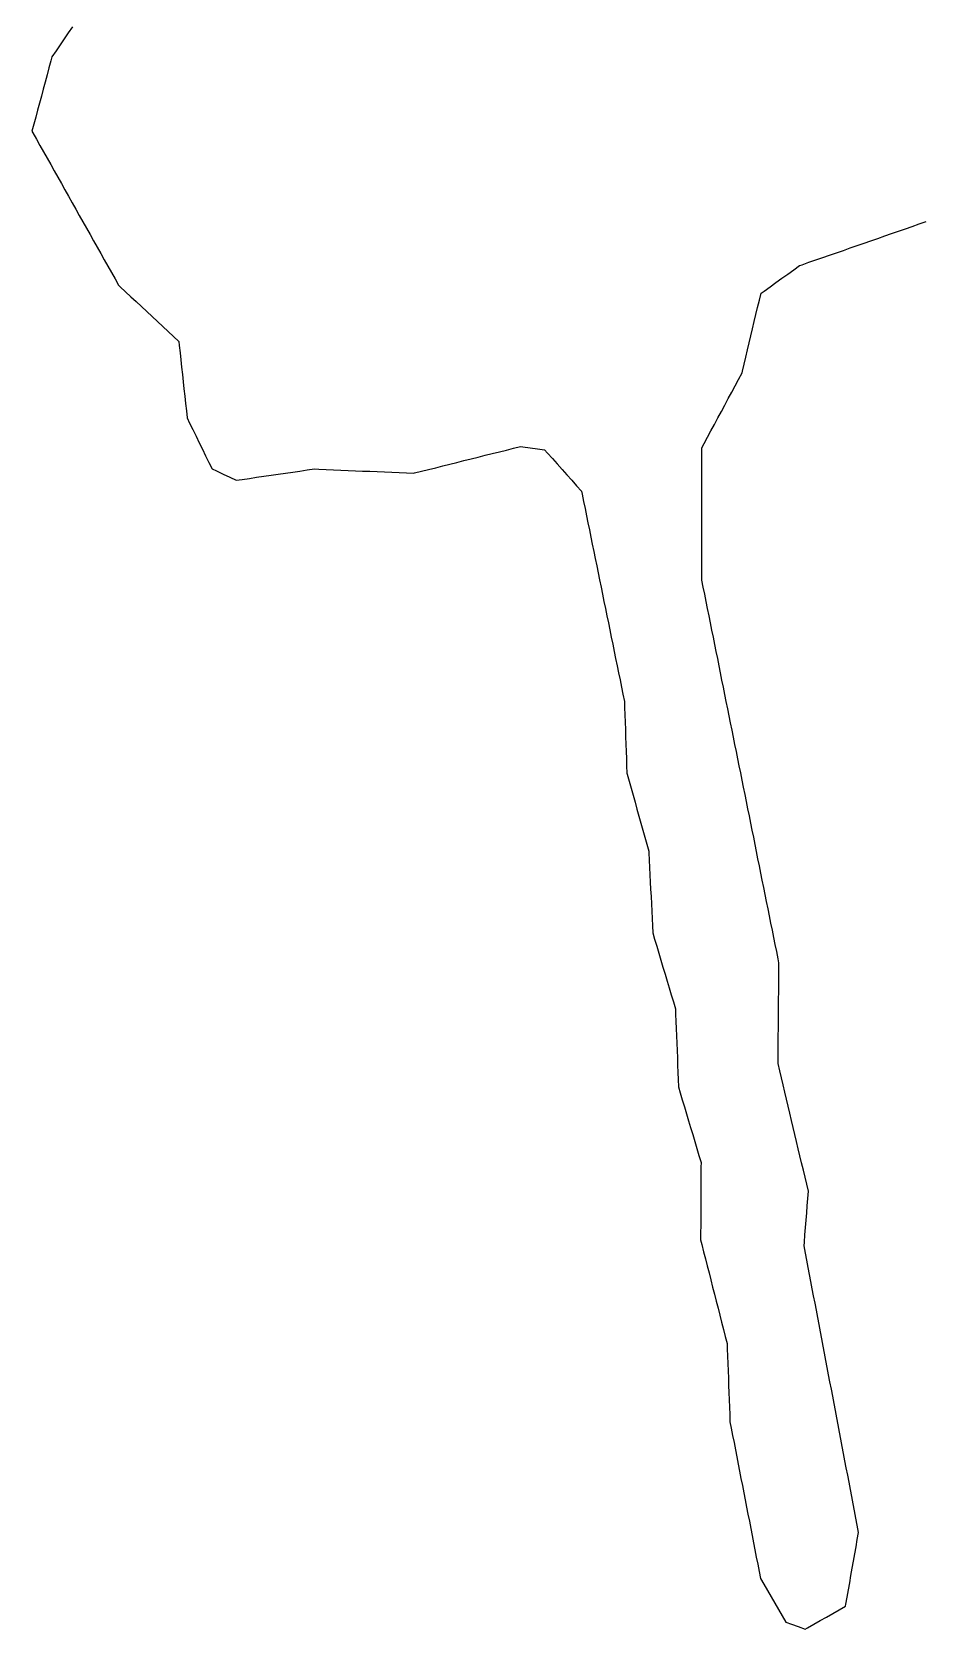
# Model space of a CAD drawing. Header units: millimetres. Extents: x 165 to 2352, y 1753 to 3323.
# Drawn here: x 860.4 to 982.5, y 1901.1 to 2120.2 of the extents above; entities that cross this region are included whole.
import ezdxf

# ---------------------------------------------------------------- set-up
doc = ezdxf.new("R2010")
doc.units = ezdxf.units.MM
doc.layers.add('ALL_ISLANDS', color=7, linetype='Continuous')
doc.layers.add('OUTLINE_ISLAND_01', color=7, linetype='Continuous')

msp = doc.modelspace()

# ---------------------------------------------------------------- linework, layer by layer
at = {"layer": 'ALL_ISLANDS'}
msp.add_lwpolyline([(865.9141, 2120.8963), (865.3513, 2120.0697), (864.7884, 2119.2432), (864.2256, 2118.4166), (863.6627, 2117.5901), (863.0999, 2116.7635), (862.9541, 2116.2199), (862.6952, 2115.254), (862.4363, 2114.2881), (862.1774, 2113.3222), (861.9184, 2112.3563), (861.6595, 2111.3904), (861.4006, 2110.4245), (861.1417, 2109.4586), (860.8827, 2108.4927), (860.6238, 2107.5268), (860.3649, 2106.5609), (860.4792, 2106.3578), (860.9696, 2105.4863), (861.46, 2104.6147), (861.9504, 2103.7432), (862.4407, 2102.8717), (862.9311, 2102.0002), (863.4215, 2101.1287), (863.9119, 2100.2572), (864.4023, 2099.3857), (864.8927, 2098.5142), (865.3831, 2097.6427), (865.8735, 2096.7712), (866.3638, 2095.8997), (866.8542, 2095.0282), (867.3446, 2094.1567), (867.835, 2093.2852), (868.3254, 2092.4137), (868.8158, 2091.5422), (869.3062, 2090.6707), (869.7965, 2089.7992), (870.2869, 2088.9277), (870.7773, 2088.0562), (871.2677, 2087.1846), (871.7581, 2086.3131), (872.2485, 2085.4416), (872.4615, 2085.2428), (873.1924, 2084.5604), (873.9234, 2083.878), (874.6544, 2083.1956), (875.3853, 2082.5131), (876.1163, 2081.8307), (876.8473, 2081.1483), (877.5782, 2080.4659), (878.3092, 2079.7835), (879.0402, 2079.1011), (879.7711, 2078.4187), (880.5021, 2077.7363), (880.5622, 2077.1832), (880.6702, 2076.1891), (880.7782, 2075.1949), (880.8861, 2074.2007), (880.9941, 2073.2066), (881.1021, 2072.2124), (881.2101, 2071.2183), (881.3181, 2070.2241), (881.4261, 2069.23), (881.5341, 2068.2358), (881.6421, 2067.2417), (881.9826, 2066.544), (882.4212, 2065.6453), (882.8598, 2064.7466), (883.2984, 2063.8479), (883.737, 2062.9493), (884.1756, 2062.0506), (884.6142, 2061.1519), (885.0528, 2060.2532), (885.6682, 2059.9662), (886.5745, 2059.5436), (887.4808, 2059.1209), (888.3871, 2058.6983), (889.1956, 2058.8152), (890.1854, 2058.9582), (891.1751, 2059.1013), (892.1648, 2059.2444), (893.1545, 2059.3875), (894.1442, 2059.5305), (895.1339, 2059.6736), (896.1236, 2059.8167), (897.1133, 2059.9598), (898.1031, 2060.1029), (899.0928, 2060.2459), (899.7101, 2060.2196), (900.7092, 2060.1771), (901.7083, 2060.1345), (902.7074, 2060.0919), (903.7065, 2060.0494), (904.7056, 2060.0068), (905.7047, 2059.9643), (906.7038, 2059.9217), (907.7029, 2059.8791), (908.702, 2059.8366), (909.7011, 2059.794), (910.7002, 2059.7514), (911.6993, 2059.7089), (912.6984, 2059.6663), (912.8122, 2059.6947), (913.7824, 2059.9369), (914.7526, 2060.1791), (915.7229, 2060.4213), (916.6931, 2060.6634), (917.6633, 2060.9056), (918.6336, 2061.1478), (919.6038, 2061.39), (920.574, 2061.6322), (921.5443, 2061.8743), (922.5145, 2062.1165), (923.4847, 2062.3587), (924.4549, 2062.6009), (925.4252, 2062.8431), (926.3954, 2063.0852), (927.3656, 2063.3274), (927.6825, 2063.2838), (928.6732, 2063.1473), (929.6638, 2063.0109), (930.6545, 2062.8745), (931.0547, 2062.4251), (931.7198, 2061.6783), (932.3849, 2060.9315), (933.0499, 2060.1847), (933.715, 2059.4379), (934.3801, 2058.6912), (935.0452, 2057.9444), (935.7102, 2057.1976), (935.7967, 2056.7744), (935.9969, 2055.7946), (936.197, 2054.8149), (936.3972, 2053.8351), (936.5974, 2052.8554), (936.7976, 2051.8756), (936.9977, 2050.8958), (937.1979, 2049.9161), (937.3981, 2048.9363), (937.5983, 2047.9566), (937.7984, 2046.9768), (937.9986, 2045.997), (938.1988, 2045.0173), (938.399, 2044.0375), (938.5991, 2043.0578), (938.7993, 2042.078), (938.9995, 2041.0982), (939.1997, 2040.1185), (939.3999, 2039.1387), (939.6, 2038.159), (939.8002, 2037.1792), (940.0004, 2036.1994), (940.2006, 2035.2197), (940.4007, 2034.2399), (940.6009, 2033.2602), (940.8011, 2032.2804), (941.0013, 2031.3006), (941.2014, 2030.3209), (941.4016, 2029.3411), (941.6018, 2028.3614), (941.6309, 2027.5075), (941.6649, 2026.5081), (941.6989, 2025.5086), (941.7329, 2024.5092), (941.767, 2023.5098), (941.801, 2022.5104), (941.835, 2021.511), (941.8691, 2020.5115), (941.9031, 2019.5121), (941.9371, 2018.5127), (941.9705, 2018.3938), (942.2412, 2017.4311), (942.5118, 2016.4684), (942.7825, 2015.5058), (943.0531, 2014.5431), (943.3237, 2013.5804), (943.5944, 2012.6177), (943.865, 2011.655), (944.1357, 2010.6923), (944.4063, 2009.7297), (944.6769, 2008.767), (944.9476, 2007.8043), (944.9583, 2007.5832), (945.0064, 2006.5843), (945.0546, 2005.5855), (945.1028, 2004.5867), (945.151, 2003.5878), (945.1992, 2002.589), (945.2474, 2001.5901), (945.2955, 2000.5913), (945.3437, 1999.5925), (945.3919, 1998.5936), (945.4401, 1997.5948), (945.4883, 1996.596), (945.7391, 1995.7561), (946.0253, 1994.7979), (946.3115, 1993.8397), (946.5977, 1992.8816), (946.8839, 1991.9234), (947.17, 1990.9652), (947.4562, 1990.007), (947.7424, 1989.0489), (948.0286, 1988.0907), (948.3148, 1987.1325), (948.601, 1986.1743), (948.6282, 1985.4709), (948.6669, 1984.4717), (948.7056, 1983.4724), (948.7442, 1982.4732), (948.7829, 1981.4739), (948.8216, 1980.4747), (948.8603, 1979.4754), (948.899, 1978.4762), (948.9377, 1977.4769), (948.9764, 1976.4777), (949.015, 1975.4784), (949.2517, 1974.6827), (949.5368, 1973.7242), (949.8219, 1972.7657), (950.107, 1971.8072), (950.3921, 1970.8487), (950.6771, 1969.8902), (950.9622, 1968.9317), (951.2473, 1967.9732), (951.5324, 1967.0147), (951.8175, 1966.0562), (952.1026, 1965.0977), (952.0994, 1964.485), (952.0941, 1963.485), (952.0888, 1962.485), (952.0836, 1961.485), (952.0783, 1960.485), (952.0731, 1959.485), (952.0678, 1958.4851), (952.0626, 1957.4851), (952.0573, 1956.4851), (952.052, 1955.4851), (952.0468, 1954.4851), (952.2101, 1953.8462), (952.4577, 1952.8773), (952.7054, 1951.9085), (952.953, 1950.9396), (953.2007, 1949.9708), (953.4483, 1949.0019), (953.696, 1948.0331), (953.9437, 1947.0642), (954.1913, 1946.0954), (954.439, 1945.1265), (954.6866, 1944.1577), (954.9343, 1943.1888), (955.1819, 1942.22), (955.4296, 1941.2511), (955.6772, 1940.2823), (955.7046, 1939.5378), (955.7415, 1938.5385), (955.7783, 1937.5391), (955.8151, 1936.5398), (955.852, 1935.5405), (955.8888, 1934.5412), (955.9256, 1933.5419), (955.9624, 1932.5425), (955.9993, 1931.5432), (956.0361, 1930.5439), (956.0729, 1929.5446), (956.2465, 1928.6527), (956.4376, 1927.6711), (956.6286, 1926.6895), (956.8197, 1925.7079), (957.0107, 1924.7263), (957.2018, 1923.7448), (957.3929, 1922.7632), (957.5839, 1921.7816), (957.775, 1920.8), (957.966, 1919.8184), (958.1571, 1918.8369), (958.3482, 1917.8553), (958.5392, 1916.8737), (958.7303, 1915.8921), (958.9213, 1914.9106), (959.1124, 1913.929), (959.3034, 1912.9474), (959.4945, 1911.9658), (959.6856, 1910.9842), (959.8766, 1910.0027), (960.0677, 1909.0211), (960.2587, 1908.0395), (960.7151, 1907.2497), (961.2155, 1906.3838), (961.7158, 1905.518), (962.2161, 1904.6522), (962.7165, 1903.7863), (963.2168, 1902.9205), (963.7171, 1902.0547), (964.4987, 1901.7789), (965.4418, 1901.4463), (966.3848, 1901.1136), (966.6927, 1901.2878), (967.5631, 1901.7802), (968.4335, 1902.2725), (969.3039, 1902.7649), (970.1743, 1903.2573), (971.0447, 1903.7497), (971.915, 1904.242), (971.9648, 1904.5229), (972.1391, 1905.5076), (972.3135, 1906.4923), (972.4879, 1907.4769), (972.6622, 1908.4616), (972.8366, 1909.4463), (973.011, 1910.431), (973.1853, 1911.4157), (973.3597, 1912.4003), (973.534, 1913.385), (973.7084, 1914.3697), (973.7064, 1914.3801), (973.5198, 1915.3626), (973.3333, 1916.345), (973.1467, 1917.3275), (972.9601, 1918.3099), (972.7735, 1919.2923), (972.5869, 1920.2748), (972.4003, 1921.2572), (972.2137, 1922.2396), (972.0272, 1923.2221), (971.8406, 1924.2045), (971.654, 1925.187), (971.4674, 1926.1694), (971.2808, 1927.1518), (971.0942, 1928.1343), (970.9076, 1929.1167), (970.7211, 1930.0992), (970.5345, 1931.0816), (970.3479, 1932.064), (970.1613, 1933.0465), (969.9747, 1934.0289), (969.7881, 1935.0113), (969.6015, 1935.9938), (969.415, 1936.9762), (969.2284, 1937.9587), (969.0418, 1938.9411), (968.8552, 1939.9235), (968.6686, 1940.906), (968.482, 1941.8884), (968.2954, 1942.8709), (968.1089, 1943.8533), (967.9223, 1944.8357), (967.7357, 1945.8182), (967.5491, 1946.8006), (967.3625, 1947.7831), (967.1759, 1948.7655), (966.9893, 1949.7479), (966.8028, 1950.7304), (966.6162, 1951.7128), (966.4296, 1952.6952), (966.243, 1953.6777), (966.2836, 1954.2009), (966.3609, 1955.1979), (966.4382, 1956.1949), (966.5155, 1957.1919), (966.5928, 1958.1889), (966.6701, 1959.1859), (966.7474, 1960.1829), (966.8247, 1961.1799), (966.5979, 1962.1338), (966.3666, 1963.1067), (966.1353, 1964.0796), (965.904, 1965.0525), (965.6727, 1966.0254), (965.4414, 1966.9982), (965.2101, 1967.9711), (964.9788, 1968.944), (964.7475, 1969.9169), (964.5162, 1970.8898), (964.2849, 1971.8627), (964.0536, 1972.8355), (963.8223, 1973.8084), (963.591, 1974.7813), (963.3597, 1975.7542), (963.1284, 1976.7271), (962.8971, 1977.6999), (962.6658, 1978.6728), (962.6733, 1979.5052), (962.6824, 1980.5051), (962.6914, 1981.5051), (962.7005, 1982.505), (962.7096, 1983.505), (962.7186, 1984.505), (962.7277, 1985.5049), (962.7367, 1986.5049), (962.7458, 1987.5048), (962.7548, 1988.5048), (962.7639, 1989.5048), (962.7729, 1990.5047), (962.782, 1991.5047), (962.791, 1992.5046), (962.6806, 1993.053), (962.4831, 1994.0333), (962.2857, 1995.0136), (962.0882, 1995.9939), (961.8908, 1996.9742), (961.6933, 1997.9545), (961.4958, 1998.9348), (961.2984, 1999.9152), (961.1009, 2000.8955), (960.9035, 2001.8758), (960.706, 2002.8561), (960.5086, 2003.8364), (960.3111, 2004.8167), (960.1136, 2005.797), (959.9162, 2006.7773), (959.7187, 2007.7576), (959.5213, 2008.738), (959.3238, 2009.7183), (959.1264, 2010.6986), (958.9289, 2011.6789), (958.7315, 2012.6592), (958.534, 2013.6395), (958.3365, 2014.6198), (958.1391, 2015.6001), (957.9416, 2016.5805), (957.7442, 2017.5608), (957.5467, 2018.5411), (957.3493, 2019.5214), (957.1518, 2020.5017), (956.9543, 2021.482), (956.7569, 2022.4623), (956.5594, 2023.4426), (956.362, 2024.4229), (956.1645, 2025.4033), (955.9671, 2026.3836), (955.7696, 2027.3639), (955.5721, 2028.3442), (955.3747, 2029.3245), (955.1772, 2030.3048), (954.9798, 2031.2851), (954.7823, 2032.2654), (954.5849, 2033.2458), (954.3874, 2034.2261), (954.1899, 2035.2064), (953.9925, 2036.1867), (953.795, 2037.167), (953.5976, 2038.1473), (953.4001, 2039.1276), (953.2027, 2040.1079), (953.0052, 2041.0882), (952.8077, 2042.0686), (952.6103, 2043.0489), (952.4128, 2044.0292), (952.2154, 2045.0095), (952.2154, 2045.1466), (952.2152, 2046.1466), (952.2151, 2047.1466), (952.215, 2048.1466), (952.2148, 2049.1466), (952.2147, 2050.1466), (952.2146, 2051.1466), (952.2144, 2052.1466), (952.2143, 2053.1466), (952.2142, 2054.1466), (952.2141, 2055.1466), (952.2139, 2056.1466), (952.2138, 2057.1466), (952.2137, 2058.1466), (952.2135, 2059.1466), (952.2134, 2060.1466), (952.2133, 2061.1466), (952.2132, 2062.1466), (952.213, 2063.1466), (952.5231, 2063.7229), (952.9969, 2064.6036), (953.4706, 2065.4842), (953.9444, 2066.3649), (954.4182, 2067.2455), (954.892, 2068.1261), (955.3657, 2069.0068), (955.8395, 2069.8874), (956.3133, 2070.7681), (956.7871, 2071.6487), (957.2608, 2072.5294), (957.7346, 2073.41), (957.7914, 2073.6493), (958.0223, 2074.6223), (958.2532, 2075.5953), (958.4841, 2076.5682), (958.715, 2077.5412), (958.9459, 2078.5142), (959.1769, 2079.4872), (959.4078, 2080.4601), (959.6387, 2081.4331), (959.8696, 2082.4061), (960.1005, 2083.3791), (960.3314, 2084.352), (960.7501, 2084.6517), (961.5633, 2085.2336), (962.3765, 2085.8156), (963.1897, 2086.3976), (964.0029, 2086.9796), (964.8161, 2087.5616), (965.6293, 2088.1435), (965.964, 2088.2601), (966.9083, 2088.589), (967.8527, 2088.9179), (968.7971, 2089.2468), (969.7414, 2089.5757), (970.6858, 2089.9046), (971.6301, 2090.2335), (972.5745, 2090.5624), (973.5189, 2090.8913), (974.4632, 2091.2202), (975.4076, 2091.5491), (976.352, 2091.878), (977.2963, 2092.2069), (978.2407, 2092.5358), (979.1851, 2092.8647), (980.1294, 2093.1936), (981.0738, 2093.5225), (982.0182, 2093.8514), (982.9625, 2094.1803)], dxfattribs=at)
at = {"layer": 'OUTLINE_ISLAND_01'}
msp.add_lwpolyline([(865.9141, 2120.8963), (865.3513, 2120.0697), (864.7884, 2119.2432), (864.2256, 2118.4166), (863.6627, 2117.5901), (863.0999, 2116.7635), (862.9541, 2116.2199), (862.6952, 2115.254), (862.4363, 2114.2881), (862.1774, 2113.3222), (861.9184, 2112.3563), (861.6595, 2111.3904), (861.4006, 2110.4245), (861.1417, 2109.4586), (860.8827, 2108.4927), (860.6238, 2107.5268), (860.3649, 2106.5609), (860.4792, 2106.3578), (860.9696, 2105.4863), (861.46, 2104.6147), (861.9504, 2103.7432), (862.4407, 2102.8717), (862.9311, 2102.0002), (863.4215, 2101.1287), (863.9119, 2100.2572), (864.4023, 2099.3857), (864.8927, 2098.5142), (865.3831, 2097.6427), (865.8735, 2096.7712), (866.3638, 2095.8997), (866.8542, 2095.0282), (867.3446, 2094.1567), (867.835, 2093.2852), (868.3254, 2092.4137), (868.8158, 2091.5422), (869.3062, 2090.6707), (869.7965, 2089.7992), (870.2869, 2088.9277), (870.7773, 2088.0562), (871.2677, 2087.1846), (871.7581, 2086.3131), (872.2485, 2085.4416), (872.4615, 2085.2428), (873.1924, 2084.5604), (873.9234, 2083.878), (874.6544, 2083.1956), (875.3853, 2082.5131), (876.1163, 2081.8307), (876.8473, 2081.1483), (877.5782, 2080.4659), (878.3092, 2079.7835), (879.0402, 2079.1011), (879.7711, 2078.4187), (880.5021, 2077.7363), (880.5622, 2077.1832), (880.6702, 2076.1891), (880.7782, 2075.1949), (880.8861, 2074.2007), (880.9941, 2073.2066), (881.1021, 2072.2124), (881.2101, 2071.2183), (881.3181, 2070.2241), (881.4261, 2069.23), (881.5341, 2068.2358), (881.6421, 2067.2417), (881.9826, 2066.544), (882.4212, 2065.6453), (882.8598, 2064.7466), (883.2984, 2063.8479), (883.737, 2062.9493), (884.1756, 2062.0506), (884.6142, 2061.1519), (885.0528, 2060.2532), (885.6682, 2059.9662), (886.5745, 2059.5436), (887.4808, 2059.1209), (888.3871, 2058.6983), (889.1956, 2058.8152), (890.1854, 2058.9582), (891.1751, 2059.1013), (892.1648, 2059.2444), (893.1545, 2059.3875), (894.1442, 2059.5305), (895.1339, 2059.6736), (896.1236, 2059.8167), (897.1133, 2059.9598), (898.1031, 2060.1029), (899.0928, 2060.2459), (899.7101, 2060.2196), (900.7092, 2060.1771), (901.7083, 2060.1345), (902.7074, 2060.0919), (903.7065, 2060.0494), (904.7056, 2060.0068), (905.7047, 2059.9643), (906.7038, 2059.9217), (907.7029, 2059.8791), (908.702, 2059.8366), (909.7011, 2059.794), (910.7002, 2059.7514), (911.6993, 2059.7089), (912.6984, 2059.6663), (912.8122, 2059.6947), (913.7824, 2059.9369), (914.7526, 2060.1791), (915.7229, 2060.4213), (916.6931, 2060.6634), (917.6633, 2060.9056), (918.6336, 2061.1478), (919.6038, 2061.39), (920.574, 2061.6322), (921.5443, 2061.8743), (922.5145, 2062.1165), (923.4847, 2062.3587), (924.4549, 2062.6009), (925.4252, 2062.8431), (926.3954, 2063.0852), (927.3656, 2063.3274), (927.6825, 2063.2838), (928.6732, 2063.1473), (929.6638, 2063.0109), (930.6545, 2062.8745), (931.0547, 2062.4251), (931.7198, 2061.6783), (932.3849, 2060.9315), (933.0499, 2060.1847), (933.715, 2059.4379), (934.3801, 2058.6912), (935.0452, 2057.9444), (935.7102, 2057.1976), (935.7967, 2056.7744), (935.9969, 2055.7946), (936.197, 2054.8149), (936.3972, 2053.8351), (936.5974, 2052.8554), (936.7976, 2051.8756), (936.9977, 2050.8958), (937.1979, 2049.9161), (937.3981, 2048.9363), (937.5983, 2047.9566), (937.7984, 2046.9768), (937.9986, 2045.997), (938.1988, 2045.0173), (938.399, 2044.0375), (938.5991, 2043.0578), (938.7993, 2042.078), (938.9995, 2041.0982), (939.1997, 2040.1185), (939.3999, 2039.1387), (939.6, 2038.159), (939.8002, 2037.1792), (940.0004, 2036.1994), (940.2006, 2035.2197), (940.4007, 2034.2399), (940.6009, 2033.2602), (940.8011, 2032.2804), (941.0013, 2031.3006), (941.2014, 2030.3209), (941.4016, 2029.3411), (941.6018, 2028.3614), (941.6309, 2027.5075), (941.6649, 2026.5081), (941.6989, 2025.5086), (941.7329, 2024.5092), (941.767, 2023.5098), (941.801, 2022.5104), (941.835, 2021.511), (941.8691, 2020.5115), (941.9031, 2019.5121), (941.9371, 2018.5127), (941.9705, 2018.3938), (942.2412, 2017.4311), (942.5118, 2016.4684), (942.7825, 2015.5058), (943.0531, 2014.5431), (943.3237, 2013.5804), (943.5944, 2012.6177), (943.865, 2011.655), (944.1357, 2010.6923), (944.4063, 2009.7297), (944.6769, 2008.767), (944.9476, 2007.8043), (944.9583, 2007.5832), (945.0064, 2006.5843), (945.0546, 2005.5855), (945.1028, 2004.5867), (945.151, 2003.5878), (945.1992, 2002.589), (945.2474, 2001.5901), (945.2955, 2000.5913), (945.3437, 1999.5925), (945.3919, 1998.5936), (945.4401, 1997.5948), (945.4883, 1996.596), (945.7391, 1995.7561), (946.0253, 1994.7979), (946.3115, 1993.8397), (946.5977, 1992.8816), (946.8839, 1991.9234), (947.17, 1990.9652), (947.4562, 1990.007), (947.7424, 1989.0489), (948.0286, 1988.0907), (948.3148, 1987.1325), (948.601, 1986.1743), (948.6282, 1985.4709), (948.6669, 1984.4717), (948.7056, 1983.4724), (948.7442, 1982.4732), (948.7829, 1981.4739), (948.8216, 1980.4747), (948.8603, 1979.4754), (948.899, 1978.4762), (948.9377, 1977.4769), (948.9764, 1976.4777), (949.015, 1975.4784), (949.2517, 1974.6827), (949.5368, 1973.7242), (949.8219, 1972.7657), (950.107, 1971.8072), (950.3921, 1970.8487), (950.6771, 1969.8902), (950.9622, 1968.9317), (951.2473, 1967.9732), (951.5324, 1967.0147), (951.8175, 1966.0562), (952.1026, 1965.0977), (952.0994, 1964.485), (952.0941, 1963.485), (952.0888, 1962.485), (952.0836, 1961.485), (952.0783, 1960.485), (952.0731, 1959.485), (952.0678, 1958.4851), (952.0626, 1957.4851), (952.0573, 1956.4851), (952.052, 1955.4851), (952.0468, 1954.4851), (952.2101, 1953.8462), (952.4577, 1952.8773), (952.7054, 1951.9085), (952.953, 1950.9396), (953.2007, 1949.9708), (953.4483, 1949.0019), (953.696, 1948.0331), (953.9437, 1947.0642), (954.1913, 1946.0954), (954.439, 1945.1265), (954.6866, 1944.1577), (954.9343, 1943.1888), (955.1819, 1942.22), (955.4296, 1941.2511), (955.6772, 1940.2823), (955.7046, 1939.5378), (955.7415, 1938.5385), (955.7783, 1937.5391), (955.8151, 1936.5398), (955.852, 1935.5405), (955.8888, 1934.5412), (955.9256, 1933.5419), (955.9624, 1932.5425), (955.9993, 1931.5432), (956.0361, 1930.5439), (956.0729, 1929.5446), (956.2465, 1928.6527), (956.4376, 1927.6711), (956.6286, 1926.6895), (956.8197, 1925.7079), (957.0107, 1924.7263), (957.2018, 1923.7448), (957.3929, 1922.7632), (957.5839, 1921.7816), (957.775, 1920.8), (957.966, 1919.8184), (958.1571, 1918.8369), (958.3482, 1917.8553), (958.5392, 1916.8737), (958.7303, 1915.8921), (958.9213, 1914.9106), (959.1124, 1913.929), (959.3034, 1912.9474), (959.4945, 1911.9658), (959.6856, 1910.9842), (959.8766, 1910.0027), (960.0677, 1909.0211), (960.2587, 1908.0395), (960.7151, 1907.2497), (961.2155, 1906.3838), (961.7158, 1905.518), (962.2161, 1904.6522), (962.7165, 1903.7863), (963.2168, 1902.9205), (963.7171, 1902.0547), (964.4987, 1901.7789), (965.4418, 1901.4463), (966.3848, 1901.1136), (966.6927, 1901.2878), (967.5631, 1901.7802), (968.4335, 1902.2725), (969.3039, 1902.7649), (970.1743, 1903.2573), (971.0447, 1903.7497), (971.915, 1904.242), (971.9648, 1904.5229), (972.1391, 1905.5076), (972.3135, 1906.4923), (972.4879, 1907.4769), (972.6622, 1908.4616), (972.8366, 1909.4463), (973.011, 1910.431), (973.1853, 1911.4157), (973.3597, 1912.4003), (973.534, 1913.385), (973.7084, 1914.3697), (973.7064, 1914.3801), (973.5198, 1915.3626), (973.3333, 1916.345), (973.1467, 1917.3275), (972.9601, 1918.3099), (972.7735, 1919.2923), (972.5869, 1920.2748), (972.4003, 1921.2572), (972.2137, 1922.2396), (972.0272, 1923.2221), (971.8406, 1924.2045), (971.654, 1925.187), (971.4674, 1926.1694), (971.2808, 1927.1518), (971.0942, 1928.1343), (970.9076, 1929.1167), (970.7211, 1930.0992), (970.5345, 1931.0816), (970.3479, 1932.064), (970.1613, 1933.0465), (969.9747, 1934.0289), (969.7881, 1935.0113), (969.6015, 1935.9938), (969.415, 1936.9762), (969.2284, 1937.9587), (969.0418, 1938.9411), (968.8552, 1939.9235), (968.6686, 1940.906), (968.482, 1941.8884), (968.2954, 1942.8709), (968.1089, 1943.8533), (967.9223, 1944.8357), (967.7357, 1945.8182), (967.5491, 1946.8006), (967.3625, 1947.7831), (967.1759, 1948.7655), (966.9893, 1949.7479), (966.8028, 1950.7304), (966.6162, 1951.7128), (966.4296, 1952.6952), (966.243, 1953.6777), (966.2836, 1954.2009), (966.3609, 1955.1979), (966.4382, 1956.1949), (966.5155, 1957.1919), (966.5928, 1958.1889), (966.6701, 1959.1859), (966.7474, 1960.1829), (966.8247, 1961.1799), (966.5979, 1962.1338), (966.3666, 1963.1067), (966.1353, 1964.0796), (965.904, 1965.0525), (965.6727, 1966.0254), (965.4414, 1966.9982), (965.2101, 1967.9711), (964.9788, 1968.944), (964.7475, 1969.9169), (964.5162, 1970.8898), (964.2849, 1971.8627), (964.0536, 1972.8355), (963.8223, 1973.8084), (963.591, 1974.7813), (963.3597, 1975.7542), (963.1284, 1976.7271), (962.8971, 1977.6999), (962.6658, 1978.6728), (962.6733, 1979.5052), (962.6824, 1980.5051), (962.6914, 1981.5051), (962.7005, 1982.505), (962.7096, 1983.505), (962.7186, 1984.505), (962.7277, 1985.5049), (962.7367, 1986.5049), (962.7458, 1987.5048), (962.7548, 1988.5048), (962.7639, 1989.5048), (962.7729, 1990.5047), (962.782, 1991.5047), (962.791, 1992.5046), (962.6806, 1993.053), (962.4831, 1994.0333), (962.2857, 1995.0136), (962.0882, 1995.9939), (961.8908, 1996.9742), (961.6933, 1997.9545), (961.4958, 1998.9348), (961.2984, 1999.9152), (961.1009, 2000.8955), (960.9035, 2001.8758), (960.706, 2002.8561), (960.5086, 2003.8364), (960.3111, 2004.8167), (960.1136, 2005.797), (959.9162, 2006.7773), (959.7187, 2007.7576), (959.5213, 2008.738), (959.3238, 2009.7183), (959.1264, 2010.6986), (958.9289, 2011.6789), (958.7315, 2012.6592), (958.534, 2013.6395), (958.3365, 2014.6198), (958.1391, 2015.6001), (957.9416, 2016.5805), (957.7442, 2017.5608), (957.5467, 2018.5411), (957.3493, 2019.5214), (957.1518, 2020.5017), (956.9543, 2021.482), (956.7569, 2022.4623), (956.5594, 2023.4426), (956.362, 2024.4229), (956.1645, 2025.4033), (955.9671, 2026.3836), (955.7696, 2027.3639), (955.5721, 2028.3442), (955.3747, 2029.3245), (955.1772, 2030.3048), (954.9798, 2031.2851), (954.7823, 2032.2654), (954.5849, 2033.2458), (954.3874, 2034.2261), (954.1899, 2035.2064), (953.9925, 2036.1867), (953.795, 2037.167), (953.5976, 2038.1473), (953.4001, 2039.1276), (953.2027, 2040.1079), (953.0052, 2041.0882), (952.8077, 2042.0686), (952.6103, 2043.0489), (952.4128, 2044.0292), (952.2154, 2045.0095), (952.2154, 2045.1466), (952.2152, 2046.1466), (952.2151, 2047.1466), (952.215, 2048.1466), (952.2148, 2049.1466), (952.2147, 2050.1466), (952.2146, 2051.1466), (952.2144, 2052.1466), (952.2143, 2053.1466), (952.2142, 2054.1466), (952.2141, 2055.1466), (952.2139, 2056.1466), (952.2138, 2057.1466), (952.2137, 2058.1466), (952.2135, 2059.1466), (952.2134, 2060.1466), (952.2133, 2061.1466), (952.2132, 2062.1466), (952.213, 2063.1466), (952.5231, 2063.7229), (952.9969, 2064.6036), (953.4706, 2065.4842), (953.9444, 2066.3649), (954.4182, 2067.2455), (954.892, 2068.1261), (955.3657, 2069.0068), (955.8395, 2069.8874), (956.3133, 2070.7681), (956.7871, 2071.6487), (957.2608, 2072.5294), (957.7346, 2073.41), (957.7914, 2073.6493), (958.0223, 2074.6223), (958.2532, 2075.5953), (958.4841, 2076.5682), (958.715, 2077.5412), (958.9459, 2078.5142), (959.1769, 2079.4872), (959.4078, 2080.4601), (959.6387, 2081.4331), (959.8696, 2082.4061), (960.1005, 2083.3791), (960.3314, 2084.352), (960.7501, 2084.6517), (961.5633, 2085.2336), (962.3765, 2085.8156), (963.1897, 2086.3976), (964.0029, 2086.9796), (964.8161, 2087.5616), (965.6293, 2088.1435), (965.964, 2088.2601), (966.9083, 2088.589), (967.8527, 2088.9179), (968.7971, 2089.2468), (969.7414, 2089.5757), (970.6858, 2089.9046), (971.6301, 2090.2335), (972.5745, 2090.5624), (973.5189, 2090.8913), (974.4632, 2091.2202), (975.4076, 2091.5491), (976.352, 2091.878), (977.2963, 2092.2069), (978.2407, 2092.5358), (979.1851, 2092.8647), (980.1294, 2093.1936), (981.0738, 2093.5225), (982.0182, 2093.8514), (982.9625, 2094.1803)], dxfattribs=at)

doc.saveas('drawing.dxf')
